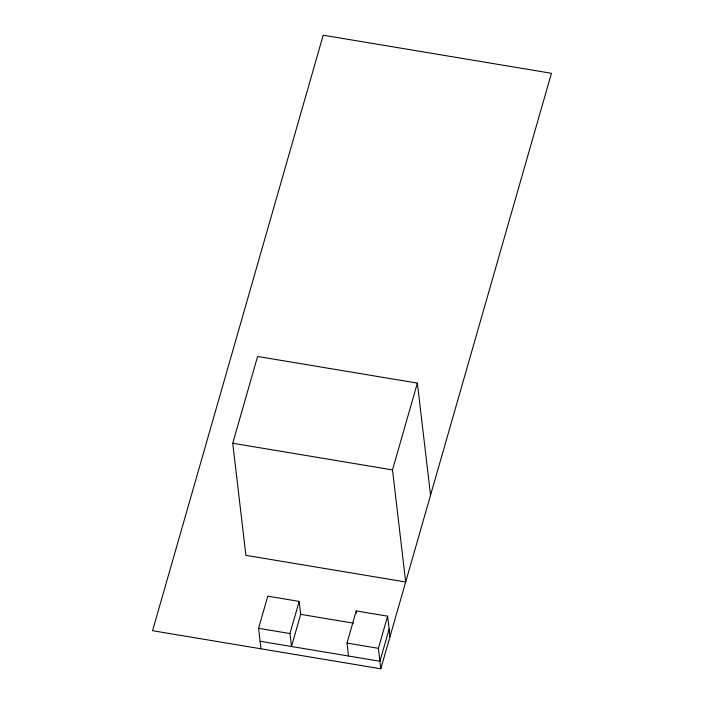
<?xml version="1.0" encoding="UTF-8"?>
<svg xmlns="http://www.w3.org/2000/svg" width="704" height="704" viewBox="0 0 704 704"><rect width="100%" height="100%" fill="white"/><g stroke="black" fill="none" stroke-linecap="round" stroke-linejoin="round"><path stroke-width="1.06" d="M417.375 383.117L392.506 469.911L405.671 582.006L245.898 555.342L232.734 443.247L257.602 356.453L417.375 383.117L430.549 495.211M260.973 648.798L258.57 628.32L267.784 596.174L299.165 601.41L300.687 614.346L291.474 646.492L289.951 633.556L299.165 601.41M348.533 656.014L347.01 643.086L356.224 610.94L387.614 616.176L390.016 636.654M380.802 668.8L551.443 73.295L323.198 35.2L152.557 630.705L380.802 668.8L378.4 648.322L387.614 616.176M389.127 629.112L379.914 661.258L260.084 641.256M232.734 443.247L392.506 469.911M300.608 614.337L353.505 623.163M258.57 628.32L289.951 633.556M347.01 643.086L378.4 648.322M356.224 610.94L356.479 613.096"/></g></svg>
